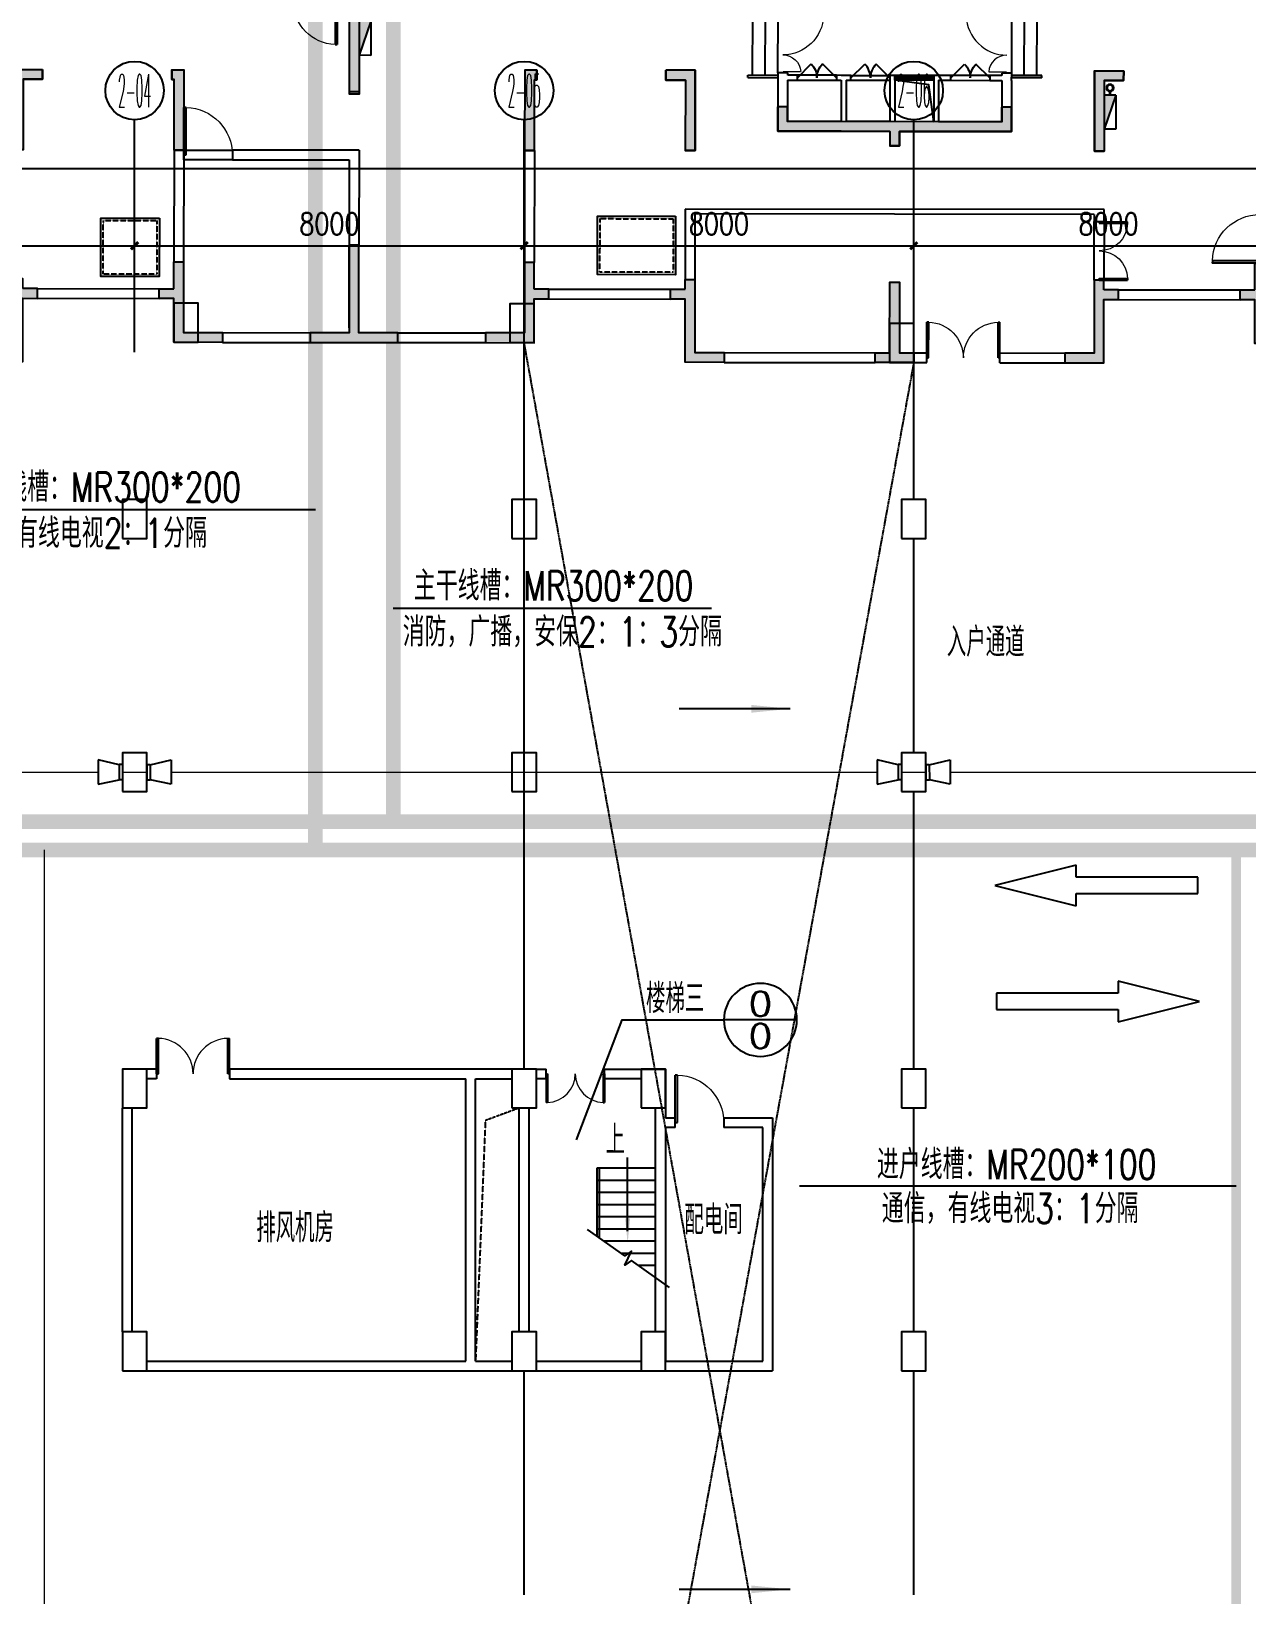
# Model space of a CAD drawing. Extents: x -781653 to 929899, y -295171 to 30012.
# Drawn here: x 276832 to 301792, y -154705 to -122583 of the extents above; entities that cross this region are included whole.
import ezdxf
from ezdxf.enums import TextEntityAlignment as Align

# ---------------------------------------------------------------- set-up
doc = ezdxf.new("R2010")
doc.units = 0
doc.header["$LTSCALE"] = 10
doc.header["$MEASUREMENT"] = 0
for name, pattern in [('BORDER', [1.75, 0.5, -0.25, 0.5, -0.25, 0, -0.25]), ('CENTER', [2, 1.25, -0.25, 0.25, -0.25]), ('DASH', [0.35, 0.25, -0.1]), ('DASHED', [0.75, 0.5, -0.25])]:
    doc.linetypes.add(name, pattern=pattern)
doc.layers.get('0').update_dxf_attribs({"linetype": 'CONTINUOUS'})
doc.layers.get('Defpoints').update_dxf_attribs({"linetype": 'CONTINUOUS'})
for name, color, linetype in [('A-STAIRS', 9, 'CONTINUOUS'), ('AXIS', 3, 'CONTINUOUS'), ('AXIS_TEXT', 7, 'CONTINUOUS'), ('COLUMN', 1, 'CONTINUOUS'), ('DIM_ELEV', 3, 'CONTINUOUS'), ('DIM_SYMB', 3, 'CONTINUOUS'), ('DOTE', 8, 'CENTER'), ('JPS-X', 1, 'BORDER'), ('JPS-XHS', 7, 'CONTINUOUS'), ('LVTRY', 6, 'CONTINUOUS'), ('PUB_DIM', 3, 'CONTINUOUS'), ('RD-equip', 3, 'CONTINUOUS'), ('RD-text', 4, 'CONTINUOUS'), ('solid', 252, 'CONTINUOUS'), ('STAIR', 9, 'CONTINUOUS'), ('TEXT', 7, 'CONTINUOUS'), ('wall', 8, 'CONTINUOUS'), ('wall-jg', 7, 'CONTINUOUS'), ('WINDOW', 4, 'CONTINUOUS'), ('索引', 24, 'CONTINUOUS'), ('结构墙', 1, 'CONTINUOUS'), ('行车方向', 4, 'CONTINUOUS'), ('行车线', 207, 'CONTINUOUS')]:
    doc.layers.add(name, color=color, linetype=linetype)
doc.layers.add('RD-line', color=2, linetype='CONTINUOUS', lineweight=0)
doc.layers.get('DOTE').off()
doc.styles.add('_TCH_AXIS', font='COMPLEX', dxfattribs={"bigfont": 'GBCBIG'})
doc.styles.add('_TEL_DIM', font='SIMPLEX', dxfattribs={"width": 0.8, "height": 3.5, "bigfont": 'HZTXT'})
doc.styles.add('COMP', font='complex', dxfattribs={"bigfont": 'hztxt'})
doc.styles.add('COMPLEX', font='COMPLEX')
doc.styles.add('DIM_FONT', font='SIMPLEX', dxfattribs={"width": 0.8, "bigfont": 'HZTXT'})
doc.styles.add('FS', font='tjromans.shx', dxfattribs={"width": 0.7, "bigfont": 'tjhztxt.shx'})
doc.styles.add('FS2', font='tjromans.shx', dxfattribs={"width": 0.8, "bigfont": 'tjhztxt.shx'})
doc.linetypes.add('BRA', pattern='A,2.8,-0.1,["B",_TEL_DIM,S=0.07,R=0,X=0,Y=-0.12],-0.25', length=3.15)
doc.linetypes.add('CCTV', pattern='A,2.8,-0.1,["V",_TEL_DIM,S=0.07,R=0,X=0,Y=-0.12],-0.25', length=3.15)
doc.dimstyles.new('DIMN300', dxfattribs={"dimscale": 3, "dimtxt": 300, "dimasz": 100, "dimexe": 250, "dimexo": 300, "dimgap": 150, "dimtad": 1, "dimdec": 0, "dimzin": 0, "dimdsep": 46, "dimtxsty": 'DIM_FONT', "dimblk": 'ARCHTICK', "dimcen": 0.09, "dimclrt": 7, "dimazin": 2, "dimtfac": 1, "dimtdec": 0, "dimtix": 1, "dimtmove": 2, "dimatfit": 3, "dimfxl": 0, "dimtolj": 1, "dimtzin": 0, "dimarcsym": 0})

# ---------------------------------------------------------------- blocks, each defined once
blk = doc.blocks.new('$DorLib2D$00000002')
for p, q in [((-0.5, 0), (-0.5, 0.4875)), ((-0.475, 0.4875), (-0.5, 0.4875)), ((-0.475, 0), (-0.475, 0.4875)), ((0.475, 0), (0.475, 0.4875)), ((0.475, 0.4875), (0.5, 0.4875)), ((0.5, 0), (0.5, 0.4875)), ((-0.5, 0), (-0.475, 0)), ((0.5, 0), (0.475, 0))]:
    blk.add_line(p, q)
at = {"lineweight": 13}
for centre, start, end in [((-0.4875, 0), 0, 88.53072), ((0.4875, 0), 91.46928, 180)]:
    blk.add_arc(centre, 0.4875, start, end, dxfattribs=at)
blk = doc.blocks.new('A$C24C54C7C')
at = {"layer": 'DIM_SYMB', "linetype": 'ByBlock'}
blk.add_lwpolyline([(1681, 0), (903, 550), (766, 454), (902, 743), (765, 647), (0, 1188)], dxfattribs=at)
at = {"layer": 'STAIR', "linetype": 'ByBlock'}
for p, q in [((196, 2455), (1396, 2455)), ((196, 1049), (196, 2455)), ((246, 1014), (246, 2455)), ((196, 2205), (1396, 2205)), ((196, 1955), (1396, 1955)), ((196, 1705), (1396, 1705)), ((196, 1455), (1396, 1455)), ((196, 1205), (1396, 1205)), ((330, 955), (1396, 955)), ((683, 705), (1396, 705)), ((1037, 455), (1396, 455))]:
    blk.add_line(p, q, dxfattribs=at)
blk.add_lwpolyline([(821, 1155), (821, 2665)], dxfattribs=at)
blk.add_lwpolyline([(821, 895, 0, 100, 0), (821, 1415, 200, 200, 0)], format="xyseb", dxfattribs=at)
blk = doc.blocks.new('_ARROW')
blk.add_solid([(0, 0), (-1, 0.1), (-1, -0.1)])
blk = doc.blocks.new('DXHS')
at = {"layer": 'JPS-XHS'}
blk.add_hatch(color=256, dxfattribs=at).paths.add_polyline_path([(-350, 240), (-350, 0), (350, 0)])
at = {"layer": 'JPS-XHS', "linetype": 'Continuous'}
for p, q in [((-350, 240), (-350, 0)), ((-350, 240), (350, 240)), ((-350, 0), (350, 0)), ((350, 240), (350, 0))]:
    blk.add_line(p, q, dxfattribs=at)
at = {"layer": 'JPS-XHS'}
blk.add_line((-350, 240), (350, 0), dxfattribs=at)
blk = doc.blocks.new('FF')
at = {"linetype": 'Continuous'}
for radius in [75, 60]:
    blk.add_circle((0, 0), radius, dxfattribs=at)
blk = doc.blocks.new('$DorLib2D$00000116')
at = {"color": 0}
for p, q in [((-0.5, 0), (-0.146, 0.354)), ((0.5, 0), (0.146, 0.354))]:
    blk.add_line(p, q, dxfattribs=at)
for centre, start, end in [((-0.5, 0), 0, 45), ((0.5, 0), 135, 180)]:
    blk.add_arc(centre, 0.5, start, end, dxfattribs=at)
blk = doc.blocks.new('$WINLIB2D$00000001')
for p, q in [((-0.5, 0.5), (0.5, 0.5)), ((-0.5, 0.5), (-0.5, -0.5)), ((0.5, -0.5), (0.5, 0.5)), ((0.5, 0.167), (-0.5, 0.167)), ((0.5, -0.167), (-0.5, -0.167)), ((-0.5, -0.5), (0.5, -0.5))]:
    blk.add_line(p, q)
blk = doc.blocks.new('$DorLib2D$00000025')
at = {"const_width": 0.02}
for points in [[(0.481, -0.001), (0.481, 0.691)], [(-0.481, 0.001), (-0.481, 0.308)]]:
    blk.add_lwpolyline(points, dxfattribs=at)
at = {"lineweight": 13}
for centre, radius, start, end in [((0.505, -0.002), 0.699, 91.9397, 179.7238), ((-0.501, 0.003), 0.307, 359.7899, 85.7508)]:
    blk.add_arc(centre, radius, start, end, dxfattribs=at)
blk = doc.blocks.new('$DorLib2D$00000001')
for p, q in [((0.45, 0.975), (0.5, 0.975)), ((0.45, 0), (0.45, 0.975)), ((0.5, 0), (0.5, 0.975)), ((0.5, 0), (0.45, 0))]:
    blk.add_line(p, q)
at = {"lineweight": 13}
blk.add_arc((0.475, 0), 0.975, 91.4693, 180, dxfattribs=at)
blk = doc.blocks.new('A$C6717307E')
at = {"layer": 'solid'}
for points in [[(21950, 7850), (22650, 7850), (22650, 7650), (22400, 7650), (22400, 5900), (22200, 5900), (22200, 7650), (21950, 7650)], [(15300, 4700), (15500, 4700), (15500, 6150), (15900, 6150), (15900, 6350), (15300, 6350)], [(18800, 6350), (18550, 6350), (18550, 6150), (18600, 6150), (18600, 4700), (18800, 4700)], [(25800, 4700), (26000, 4700), (26000, 6150), (26050, 6150), (26050, 6350), (25800, 6350)], [(29300, 6350), (28700, 6350), (28700, 6150), (29100, 6150), (29100, 4700), (29300, 4700)], [(37700, 6150), (38100, 6150), (38100, 6350), (37500, 6350), (37500, 4700), (37700, 4700)], [(31200, 5300), (31200, 5600), (31000, 5600), (31000, 5100), (33300, 5100), (33300, 4800), (33500, 4800), (33500, 5100), (35800, 5100), (35800, 5600), (35600, 5600), (35600, 5300)]]:
    blk.add_hatch(color=8, dxfattribs=at).paths.add_polyline_path(points)
at = {"layer": 'JPS-X', "color": 8, "const_width": 50}
blk.add_lwpolyline([(37820, 5925), (37820, 5850)], dxfattribs=at)
at = {"layer": 'LVTRY', "color": 8}
blk.add_lwpolyline([(34200, 5300), (34102, 6056), (33400, 6150)], dxfattribs=at)
at = {"layer": 'STAIR', "color": 8}
for p, q in [((30480, 6250), (30480, 7500)), ((30740, 6250), (30740, 7500)), ((31000, 6300), (31000, 7500)), ((35800, 6300), (35800, 7500)), ((36060, 6250), (36060, 7500)), ((36320, 6250), (36320, 7500)), ((30380, 6250), (31000, 6250)), ((30380, 6200), (30380, 6250)), ((30380, 6200), (31000, 6200)), ((32200, 6250), (31400, 6250)), ((31400, 6150), (32200, 6150)), ((32500, 6250), (33300, 6250)), ((32500, 6150), (33300, 6150)), ((35350, 6250), (34550, 6250)), ((34550, 6150), (35350, 6150)), ((36420, 6250), (35800, 6250)), ((36420, 6200), (35800, 6200)), ((36420, 6200), (36420, 6250)), ((18800, 4700), (19800, 4700)), ((19800, 4500), (18800, 4500)), ((37500, 2050), (37500, 3250)), ((37700, 3250), (37700, 2050))]:
    blk.add_line(p, q, dxfattribs=at)
for points in [[(18300, 3300), (18300, 2100), (17100, 2100), (17100, 3300)], [(28900, 3350), (28900, 2150), (27300, 2150), (27300, 3350)]]:
    blk.add_lwpolyline(points, close=True, dxfattribs=at)
at = {"layer": 'STAIR', "color": 8, "linetype": 'DASH'}
for points in [[(18250, 3250), (18250, 2150), (17150, 2150), (17150, 3250)], [(28850, 3300), (28850, 2200), (27350, 2200), (27350, 3300)]]:
    blk.add_lwpolyline(points, close=True, dxfattribs=at)
at = {"layer": 'wall', "color": 8}
for p, q in [((31200, 6300), (31000, 6300)), ((31000, 6300), (31000, 6150)), ((31000, 6150), (31000, 5100)), ((31200, 6250), (31200, 6300)), ((31400, 6250), (31200, 6250)), ((31200, 6150), (31400, 6150)), ((31200, 6150), (31200, 5300)), ((31400, 6150), (31400, 6250)), ((32300, 6250), (32200, 6250)), ((32200, 6250), (32200, 6150)), ((32200, 6150), (32300, 6150)), ((32500, 6250), (32300, 6250)), ((32300, 6150), (32300, 5300)), ((32400, 6150), (32400, 5300)), ((32400, 6150), (32500, 6150)), ((32500, 6150), (32500, 6250)), ((33400, 6250), (33300, 6250)), ((33300, 6250), (33300, 6150)), ((33300, 6150), (33300, 5300)), ((33400, 6150), (33400, 6250)), ((33400, 6150), (33400, 5300)), ((34550, 6250), (34200, 6250)), ((34200, 6250), (34200, 6150)), ((34200, 6150), (34200, 5300)), ((34300, 6150), (34550, 6150)), ((34300, 6150), (34300, 5300)), ((34550, 6150), (34550, 6250)), ((35600, 6250), (35350, 6250)), ((35350, 6250), (35350, 6150)), ((35350, 6150), (35600, 6150)), ((35800, 6300), (35600, 6300)), ((35600, 6300), (35600, 6250)), ((35600, 6150), (35600, 5300)), ((35800, 6150), (35800, 6300)), ((35800, 6150), (35800, 5100)), ((32300, 5300), (31200, 5300)), ((33300, 5300), (32400, 5300)), ((34200, 5300), (33400, 5300)), ((33400, 5300), (33400, 5300)), ((35600, 5300), (34300, 5300)), ((32300, 5100), (31000, 5100)), ((33300, 5100), (32300, 5100)), ((33300, 5100), (33300, 4800)), ((33300, 5100), (33300, 5100)), ((34200, 5100), (33500, 5100)), ((33500, 5100), (33500, 4800)), ((35800, 5100), (34200, 5100)), ((18600, 4700), (18600, 2400)), ((18800, 4700), (18600, 4700)), ((18800, 4700), (18800, 2400)), ((18800, 4500), (18800, 4700)), ((22400, 4700), (19800, 4700)), ((19800, 4700), (19800, 4500)), ((19800, 4500), (22200, 4500)), ((22200, 4500), (22200, 2750)), ((22400, 4700), (22400, 2750)), ((25800, 4700), (25800, 2400)), ((26000, 4700), (25800, 4700)), ((26000, 4700), (26000, 2400)), ((33500, 4800), (33300, 4800)), ((37700, 3500), (29100, 3500)), ((29100, 3500), (29100, 2050)), ((37500, 3400), (29300, 3400)), ((29300, 3400), (29300, 2050)), ((37500, 3400), (37500, 3250)), ((37500, 3250), (37700, 3250)), ((37700, 3250), (37700, 3500)), ((22400, 2750), (22200, 2750))]:
    blk.add_line(p, q, dxfattribs=at)
at = {"layer": 'wall-jg', "color": 8}
for p, q in [((15300, 6350), (15900, 6350)), ((15500, 6150), (15900, 6150)), ((15900, 6150), (15900, 6350)), ((18550, 6350), (18800, 6350)), ((18550, 6350), (18550, 6150)), ((18550, 6150), (18600, 6150)), ((18600, 4700), (18600, 6150)), ((18800, 6350), (18800, 4700)), ((25800, 6350), (25800, 4700)), ((26050, 6350), (25800, 6350)), ((26050, 6150), (26000, 6150)), ((26000, 4700), (26000, 6150)), ((26050, 6350), (26050, 6150)), ((28700, 6150), (28700, 6350)), ((29300, 6350), (28700, 6350)), ((29100, 6150), (28700, 6150)), ((29100, 6150), (29100, 4700)), ((29300, 6350), (29300, 4700)), ((37500, 6350), (37500, 4700)), ((37500, 6350), (38100, 6350)), ((37700, 6150), (38100, 6150)), ((37700, 6150), (37700, 4700)), ((38100, 6150), (38100, 6350)), ((31200, 5600), (31000, 5600)), ((31000, 5100), (31000, 5600)), ((31200, 5300), (31200, 5600)), ((35600, 5300), (35600, 5600)), ((35800, 5600), (35600, 5600)), ((35800, 5100), (35800, 5600)), ((35600, 5300), (31200, 5300)), ((33300, 5100), (31000, 5100)), ((33300, 5100), (33300, 4800)), ((33500, 5100), (33500, 4800)), ((33500, 5100), (35800, 5100)), ((18600, 4700), (18800, 4700)), ((26000, 4700), (25800, 4700)), ((29300, 4700), (29100, 4700)), ((33500, 4800), (33300, 4800)), ((37500, 4700), (37700, 4700)), ((22200, 2750), (22300, 2750)), ((22200, 1050), (22200, 2750)), ((22400, 2750), (22300, 2750)), ((22400, 1050), (22400, 2750))]:
    blk.add_line(p, q, dxfattribs=at)
blk.add_lwpolyline([(21950, 7850), (22650, 7850), (22650, 7650), (22400, 7650), (22400, 5900), (22200, 5900), (22200, 7650), (21950, 7650), (21950, 7850)], dxfattribs=at)
at = {"layer": 'JPS-X', "color": 8, "xscale": -1, "rotation": 90}
blk.add_blockref('FF', (37820, 6000), dxfattribs=at)
at = {"layer": 'JPS-XHS', "color": 8, "rotation": 270}
for p in [(22400, 7000), (37700, 5500)]:
    blk.add_blockref('DXHS', p, dxfattribs=at)
at = {"layer": 'WINDOW', "color": 8}
for name, p, xscale, yscale, zscale, rotation in [('$DorLib2D$00000001', (21500, 7750), -899.9999999999797, 900, -900, 179.9885408439812), ('$DorLib2D$00000025', (31100, 6900), -1199.999999999999, 1199.999999999999, -1200, 270), ('$DorLib2D$00000025', (35700, 6900), 1199.999999999999, 1199.999999999999, -1200, 90), ('$DorLib2D$00000116', (34950, 6200), -799.9999999999999, 799.9999999999999, 800, 2.086443871040067e-12), ('$WINLIB2D$00000001', (33800, 6200), 799.9999999999999, 99.99999999999999, 800, 179.9999999999999), ('$DorLib2D$00000002', (37600, 2650), -1199.999999999999, 1199.999999999999, -1200, 270), ('$DorLib2D$00000001', (40900, 2900), -1000.000000000001, 1000.000000000001, -1000, 90)]:
    blk.add_blockref(name, p, dxfattribs=dict(at, xscale=xscale, yscale=yscale, zscale=zscale, rotation=rotation))
for name, p, xscale, yscale, zscale in [('$DorLib2D$00000116', (31800, 6200), -799.9999999999999, 799.9999999999999, 800), ('$DorLib2D$00000116', (32900, 6200), 799.9999999999999, 799.9999999999999, -800), ('$DorLib2D$00000001', (19300, 4600), -1000.000000000001, 1000.000000000001, -1000)]:
    blk.add_blockref(name, p, dxfattribs=dict(at, xscale=xscale, yscale=yscale, zscale=zscale))
blk = doc.blocks.new('A$C1B283A79')
at = {"layer": 'solid'}
h = blk.add_hatch(color=256, dxfattribs=at)
h.paths.add_polyline_path([(22300, 7500), (21950, 7500), (21950, 7400), (22300, 7400)])
h.paths.add_polyline_path([(22650, 7500), (22300, 7500), (22300, 7400), (22650, 7400)])
h.paths.add_polyline_path([(22650, 7400), (22300, 7400), (22300, 5900), (22400, 5900), (22400, 7300), (22650, 7300)])
h.paths.add_polyline_path([(22300, 7400), (21950, 7400), (21950, 7300), (22200, 7300), (22200, 5900), (22300, 5900)])
h.paths.add_polyline_path([(22400, 5900), (22300, 5900), (22300, 5500), (22400, 5500)])
h.paths.add_polyline_path([(22300, 5900), (22200, 5900), (22200, 5500), (22300, 5500)])
for points in [[(15300, 4350), (15500, 4350), (15500, 5800), (15900, 5800), (15900, 6000), (15300, 6000)], [(18800, 6000), (18550, 6000), (18550, 5800), (18600, 5800), (18600, 4350), (18800, 4350)], [(25800, 6000), (26050, 6000), (26050, 5800), (26000, 5800), (26000, 4350), (25800, 4350)], [(29300, 4350), (29100, 4350), (29100, 5800), (28700, 5800), (28700, 6000), (29300, 6000)], [(37700, 5800), (37700, 4350), (37500, 4350), (37500, 6000), (38100, 6000), (38100, 5800)], [(35600, 4950), (35600, 5250), (35800, 5250), (35800, 4750), (33500, 4750), (33500, 4450), (33300, 4450), (33300, 4750), (31000, 4750), (31000, 5250), (31200, 5250), (31200, 4950)], [(22400, 600), (23200, 600), (23200, 400), (21400, 400), (21400, 600), (22200, 600), (22200, 2400), (22400, 2400)], [(18600, 1300), (18600, 400), (19600, 400), (19600, 600), (18800, 600), (18800, 2050), (18600, 2050), (18600, 1500), (18300, 1500), (18300, 1300)], [(26000, 1300), (26000, 400), (25000, 400), (25000, 600), (25800, 600), (25800, 2050), (26000, 2050), (26000, 1500), (26300, 1500), (26300, 1300)], [(41800, 600), (41800, 400), (40800, 400), (40800, 1300), (40500, 1300), (40500, 1500), (40800, 1500), (40800, 2050), (41000, 2050), (41000, 600)], [(15300, 200), (14700, 200), (14700, 0), (15500, 0), (15500, 1300), (15800, 1300), (15800, 1500), (15500, 1500), (15500, 1700), (15300, 1700)], [(29300, 200), (29900, 200), (29900, 0), (29100, 0), (29100, 1300), (28800, 1300), (28800, 1500), (29100, 1500), (29100, 1700), (29300, 1700)], [(33000, 0), (33000, 200), (33300, 200), (33300, 1650), (33500, 1650), (33500, 200), (33800, 200), (33800, 0)], [(37500, 1700), (37700, 1700), (37700, 1500), (38000, 1500), (38000, 1300), (37700, 1300), (37700, 0), (36900, 0), (36900, 200), (37500, 200)]]:
    blk.add_hatch(color=256, dxfattribs=at).paths.add_polyline_path(points)
at = {"layer": 'wall-jg'}
for points in [[(21950, 7500), (22650, 7500), (22650, 7300), (22400, 7300), (22400, 5500), (22200, 5500), (22200, 7300), (21950, 7300), (21950, 7500)], [(18800, 4350), (18600, 4350), (18600, 5800), (18550, 5800), (18550, 6000), (18800, 6000), (18800, 4350)], [(25800, 4350), (26000, 4350), (26000, 5800), (26050, 5800), (26050, 6000), (25800, 6000), (25800, 4350)], [(31200, 5250), (31000, 5250), (31000, 4750), (33300, 4750), (33300, 4450), (33500, 4450), (33500, 4750), (35800, 4750), (35800, 5250), (35600, 5250), (35600, 4950), (31200, 4950), (31200, 5250)], [(18600, 1500), (18600, 2050), (18800, 2050), (18800, 600), (19600, 600), (19600, 400), (18600, 400), (18600, 1300), (18300, 1300), (18300, 1500), (18600, 1500)], [(26000, 1500), (26000, 2050), (25800, 2050), (25800, 600), (25000, 600), (25000, 400), (26000, 400), (26000, 1300), (26300, 1300), (26300, 1500), (26000, 1500)], [(40800, 1500), (40800, 2050), (41000, 2050), (41000, 600), (41800, 600), (41800, 400), (40800, 400), (40800, 1300), (40500, 1300), (40500, 1500), (40800, 1500)], [(15500, 1500), (15500, 1700), (15300, 1700), (15300, 200), (14700, 200), (14700, 0), (15500, 0), (15500, 1300), (15800, 1300), (15800, 1500), (15500, 1500)], [(29100, 1500), (29100, 1700), (29300, 1700), (29300, 200), (29900, 200), (29900, 0), (29100, 0), (29100, 1300), (28800, 1300), (28800, 1500), (29100, 1500)], [(33000, 200), (33300, 200), (33300, 1650), (33500, 1650), (33500, 200), (33800, 200), (33800, 0), (33000, 0), (33000, 200)], [(37700, 1500), (37700, 1700), (37500, 1700), (37500, 200), (36900, 200), (36900, 0), (37700, 0), (37700, 1300), (38000, 1300), (38000, 1500), (37700, 1500)]]:
    blk.add_lwpolyline(points, dxfattribs=at)
for points in [[(15900, 6000), (15900, 5800), (15500, 5800), (15500, 4350), (15300, 4350), (15300, 6000)], [(28700, 6000), (28700, 5800), (29100, 5800), (29100, 4350), (29300, 4350), (29300, 6000)], [(38100, 6000), (38100, 5800), (37700, 5800), (37700, 4350), (37500, 4350), (37500, 6000)], [(21400, 600), (21400, 400), (23200, 400), (23200, 600), (22400, 600), (22400, 2400), (22200, 2400), (22200, 600)]]:
    blk.add_lwpolyline(points, close=True, dxfattribs=at)
blk = doc.blocks.new('A$C1C157CE4')
at = {"layer": '行车线', "linetype": 'DASH', "ltscale": 3000}
for points in [[(4167, 2967), (1667, 2967), (1667, 3217), (0, 2800), (1667, 2383), (1667, 2633), (4167, 2633)], [(2531, 833), (2531, 583), (31, 583), (31, 250), (2531, 250), (2531, 0), (4198, 417)]]:
    blk.add_lwpolyline(points, close=True, dxfattribs=at)
blk = doc.blocks.new('A$C0FE76EBE')
at = {"layer": 'COLUMN'}
for points in [[(-147432, 57180), (-146932, 57180), (-146932, 57980), (-147432, 57980)], [(-140532, 57172), (-140032, 57172), (-140032, 57972), (-140532, 57972)], [(-132732, 56764), (-132232, 56764), (-132232, 57564), (-132732, 57564)], [(-148487, 53147), (-147987, 53147), (-147987, 53947), (-148487, 53947)], [(-140487, 53147), (-139987, 53147), (-139987, 53947), (-140487, 53947)], [(-132487, 53147), (-131987, 53147), (-131987, 53947), (-132487, 53947)], [(-148487, 47947), (-147987, 47947), (-147987, 48747), (-148487, 48747)], [(-140487, 47947), (-139987, 47947), (-139987, 48747), (-140487, 48747)], [(-132487, 47947), (-131987, 47947), (-131987, 48747), (-132487, 48747)], [(-148487, 41447), (-147987, 41447), (-147987, 42247), (-148487, 42247)], [(-140487, 41447), (-139987, 41447), (-139987, 42247), (-140487, 42247)], [(-137837, 41447), (-137337, 41447), (-137337, 42247), (-137837, 42247)], [(-132487, 41447), (-131987, 41447), (-131987, 42247), (-132487, 42247)], [(-148487, 36047), (-147987, 36047), (-147987, 36847), (-148487, 36847)], [(-140487, 36047), (-139987, 36047), (-139987, 36847), (-140487, 36847)], [(-137837, 36047), (-137337, 36047), (-137337, 36847), (-137837, 36847)], [(-132487, 36047), (-131987, 36047), (-131987, 36847), (-132487, 36847)]]:
    blk.add_lwpolyline(points, close=True, dxfattribs=at)
blk = doc.blocks.new('_ArchTick')
at = {"color": 0, "linetype": 'ByBlock', "const_width": 0.4}
blk.add_lwpolyline([(-0.5, -0.5), (0.5, 0.5)], dxfattribs=at)
blk = doc.blocks.new('*D107')
at = {"layer": 'Defpoints', "color": 0}
for p in [(127864, 114956), (119864, 112319), (127864, 112319)]:
    blk.add_point(p, dxfattribs=at)
at = {"layer": 'PUB_DIM', "color": 0, "lineweight": -2}
for p, q in [((119864, 112769), (119864, 115331)), ((127864, 112769), (127864, 115331)), ((119864, 114956), (127864, 114956))]:
    blk.add_line(p, q, dxfattribs=at)
at = {"layer": 'PUB_DIM', "color": 0, "lineweight": -2, "xscale": 150, "yscale": 150, "zscale": 150, "rotation": 180}
blk.add_blockref('_ArchTick', (119864, 114956), dxfattribs=at)
at = {"layer": 'PUB_DIM', "color": 0, "lineweight": -2, "xscale": 150, "yscale": 150, "zscale": 150}
blk.add_blockref('_ArchTick', (127864, 114956), dxfattribs=at)
at = {"layer": 'PUB_DIM', "color": 7, "insert": (123864, 115406), "char_height": 450, "attachment_point": 5, "style": 'DIM_FONT'}
blk.add_mtext('\\A1;8000', dxfattribs=at)
blk = doc.blocks.new('*D108')
at = {"layer": 'Defpoints', "color": 0}
for p in [(119864, 114956), (111864, 112319), (119864, 112319)]:
    blk.add_point(p, dxfattribs=at)
at = {"layer": 'PUB_DIM', "color": 0, "lineweight": -2}
for p, q in [((111864, 112769), (111864, 115331)), ((119864, 112769), (119864, 115331)), ((111864, 114956), (119864, 114956))]:
    blk.add_line(p, q, dxfattribs=at)
at = {"layer": 'PUB_DIM', "color": 0, "lineweight": -2, "xscale": 150, "yscale": 150, "zscale": 150, "rotation": 180}
blk.add_blockref('_ArchTick', (111864, 114956), dxfattribs=at)
at = {"layer": 'PUB_DIM', "color": 0, "lineweight": -2, "xscale": 150, "yscale": 150, "zscale": 150}
blk.add_blockref('_ArchTick', (119864, 114956), dxfattribs=at)
at = {"layer": 'PUB_DIM', "color": 7, "insert": (115864, 115406), "char_height": 450, "attachment_point": 5, "style": 'DIM_FONT'}
blk.add_mtext('\\A1;8000', dxfattribs=at)
blk = doc.blocks.new('*D109')
at = {"layer": 'Defpoints', "color": 0}
for p in [(111864, 114956), (103864, 112319), (111864, 112319)]:
    blk.add_point(p, dxfattribs=at)
at = {"layer": 'PUB_DIM', "color": 0, "lineweight": -2}
for p, q in [((103864, 112769), (103864, 115331)), ((111864, 112769), (111864, 115331)), ((103864, 114956), (111864, 114956))]:
    blk.add_line(p, q, dxfattribs=at)
at = {"layer": 'PUB_DIM', "color": 0, "lineweight": -2, "xscale": 150, "yscale": 150, "zscale": 150, "rotation": 180}
blk.add_blockref('_ArchTick', (103864, 114956), dxfattribs=at)
at = {"layer": 'PUB_DIM', "color": 0, "lineweight": -2, "xscale": 150, "yscale": 150, "zscale": 150}
blk.add_blockref('_ArchTick', (111864, 114956), dxfattribs=at)
at = {"layer": 'PUB_DIM', "color": 7, "insert": (107864, 115406), "char_height": 450, "attachment_point": 5, "style": 'DIM_FONT'}
blk.add_mtext('\\A1;8000', dxfattribs=at)
blk = doc.blocks.new('*D110')
at = {"layer": 'Defpoints', "color": 0}
for p in [(103864, 114956), (95864, 112319), (103864, 112319)]:
    blk.add_point(p, dxfattribs=at)
at = {"layer": 'PUB_DIM', "color": 0, "lineweight": -2}
for p, q in [((95864, 112769), (95864, 115331)), ((103864, 112769), (103864, 115331)), ((95864, 114956), (103864, 114956))]:
    blk.add_line(p, q, dxfattribs=at)
at = {"layer": 'PUB_DIM', "color": 0, "lineweight": -2, "xscale": 150, "yscale": 150, "zscale": 150, "rotation": 180}
blk.add_blockref('_ArchTick', (95864, 114956), dxfattribs=at)
at = {"layer": 'PUB_DIM', "color": 0, "lineweight": -2, "xscale": 150, "yscale": 150, "zscale": 150}
blk.add_blockref('_ArchTick', (103864, 114956), dxfattribs=at)
at = {"layer": 'PUB_DIM', "color": 7, "insert": (99864, 115406), "char_height": 450, "attachment_point": 5, "style": 'DIM_FONT'}
blk.add_mtext('\\A1;8000', dxfattribs=at)
blk = doc.blocks.new('*D118')
at = {"layer": 'Defpoints', "color": 0}
for p in [(295364, 116544), (25264, 112319), (295364, 112296)]:
    blk.add_point(p, dxfattribs=at)
at = {"layer": 'PUB_DIM', "color": 0, "lineweight": -2}
for p, q in [((25264, 112769), (25264, 116919)), ((295364, 112746), (295364, 116919)), ((25264, 116544), (295364, 116544))]:
    blk.add_line(p, q, dxfattribs=at)
at = {"layer": 'PUB_DIM', "color": 0, "lineweight": -2, "xscale": 150, "yscale": 150, "zscale": 150, "rotation": 180}
blk.add_blockref('_ArchTick', (25264, 116544), dxfattribs=at)
at = {"layer": 'PUB_DIM', "color": 0, "lineweight": -2, "xscale": 150, "yscale": 150, "zscale": 150}
blk.add_blockref('_ArchTick', (295364, 116544), dxfattribs=at)
at = {"layer": 'PUB_DIM', "color": 7, "insert": (160314, 116994), "char_height": 450, "attachment_point": 5, "style": 'DIM_FONT'}
blk.add_mtext('\\A1;270100', dxfattribs=at)
blk = doc.blocks.new('_AXISO')
blk.add_circle((0, 0), 0.5)
at = {"layer": 'AXIS_TEXT', "style": 'COMPLEX', "width": 1.041667}
blk.add_attdef('A', text='', height=0.56, dxfattribs=at).set_placement((-0.25, -0.28), (0.25, -0.28), align=Align.FIT)
blk = doc.blocks.new('_index')
blk.add_line((-0.5, 0), (0.5, 0))
blk.add_circle((0, 0), 0.5)
at = {"style": 'COMP'}
for tag, width, p, p2 in [('1', 2.333333, (-0.17, 0.05), (0.17, 0.05)), ('-', 1.166667, (-0.17, -0.39), (0.17, -0.39))]:
    blk.add_attdef(tag, text='', height=0.34, dxfattribs=dict(at, width=width)).set_placement(p, p2, align=Align.FIT)
blk = doc.blocks.new('adasdasdasd')
at = {"layer": 'RD-equip'}
for p, q in [((-151, 430), (-251, 0)), ((-154, 500), (-154, 430)), ((-154, 500), (159, 500)), ((-154, 430), (159, 430)), ((251, 0), (158, 430)), ((159, 500), (159, 430)), ((-251, 0), (251, 0))]:
    blk.add_line(p, q, dxfattribs=at)
blk = doc.blocks.new('A$C35934B5C')
at = {"layer": 'AXIS'}
for p, q in [((103864.2, 112768.8), (103864.2, 117544.5)), ((111864.2, 112768.8), (111864.2, 117544.5)), ((119864.2, 112768.8), (119864.2, 117544.5))]:
    blk.add_line(p, q, dxfattribs=at)
ref = blk.add_blockref('_AXISO', (103864.2, 118144.5), dxfattribs=dict(at, xscale=1200, yscale=1200, zscale=1200))
ref.add_attrib('A', '2-04', dxfattribs={"layer": 'AXIS_TEXT', "linetype": 'ByBlock', "height": 678.82, "style": '_TCH_AXIS', "width": 0.256098}).set_placement((103524.8, 117805.1), (104203.6, 117805.1), align=Align.FIT)
ref = blk.add_blockref('_AXISO', (111864.2, 118144.5), dxfattribs=dict(at, xscale=1200, yscale=1200, zscale=1200))
ref.add_attrib('A', '2-05', dxfattribs={"layer": 'AXIS_TEXT', "linetype": 'ByBlock', "height": 678.82, "style": '_TCH_AXIS', "width": 0.2625}).set_placement((111524.8, 117805.1), (112203.6, 117805.1), align=Align.FIT)
ref = blk.add_blockref('_AXISO', (119864.2, 118144.5), dxfattribs=dict(at, xscale=1200, yscale=1200, zscale=1200))
ref.add_attrib('A', '2-06', dxfattribs={"layer": 'AXIS_TEXT', "linetype": 'ByBlock', "height": 678.82, "style": '_TCH_AXIS', "width": 0.2625}).set_placement((119524.8, 117805.1), (120203.6, 117805.1), align=Align.FIT)
at = {"layer": 'PUB_DIM'}
dim = blk.add_linear_dim(base=(295364.2, 116543.9), p1=(25264.2, 112318.8), p2=(295364.2, 112296.4), dimstyle='DIMN300', override={"dimscale": 1.5}, dxfattribs=at)
dim.commit()
dim.dimension.update_dxf_attribs({"geometry": '*D118', "text_midpoint": (160314.2, 116993.9)})
for p1, p2, picture, middle in [((95864.2, 112318.8), (103864.2, 112318.8), '*D110', (99864.2, 115406.2)), ((103864.2, 112318.8), (111864.2, 112318.8), '*D109', (107864.2, 115406.2)), ((111864.2, 112318.8), (119864.2, 112318.8), '*D108', (115864.2, 115406.2)), ((119864.2, 112318.8), (127864.2, 112318.8), '*D107', (123864.2, 115406.2))]:
    dim = blk.add_aligned_dim(p1=p1, p2=p2, distance=2637.4, dimstyle='DIMN300', override={"dimscale": 1.5}, dxfattribs=at)
    dim.commit()
    dim.dimension.update_dxf_attribs({"geometry": picture, "text_midpoint": middle})

msp = doc.modelspace()

# ---------------------------------------------------------------- linework, layer by layer
at = {"layer": 'A-STAIRS', "linetype": 'DASH', "ltscale": 5}
for p, q in [((294953.8, -173434), (286953.8, -128981.3)), ((294953.8, -129390.2), (286953.8, -173425.1))]:
    msp.add_line(p, q, dxfattribs=at)
at = {"layer": 'DIM_ELEV', "linetype": 'ByBlock'}
for points in [[(292415.3, -136503.6), (290135.7, -136503.6)], [(292415.3, -154594.8), (290135.7, -154594.8)]]:
    msp.add_lwpolyline(points, dxfattribs=at)
at = {"layer": 'RD-line', "linetype": 'BRA', "ltscale": 0.8}
for p, q in [((263704, -137805.1), (278203.5, -137805.1)), ((278703.8, -137805.1), (279203.8, -137805.1)), ((279704, -137805.1), (294203.5, -137805.1)), ((294703.8, -137805.1), (295203.8, -137805.1)), ((295704, -137805.1), (310203.5, -137805.1))]:
    msp.add_line(p, q, dxfattribs=at)
at = {"layer": 'RD-line', "linetype": 'CCTV', "ltscale": 0.8}
msp.add_line((277101.6, -158504.3), (277101.6, -139403.3), dxfattribs=at)
at = {"layer": 'RD-line'}
for points, const_width in [([(282666.2, -139403.3), (282666.2, -121371.4)], 300), ([(453467.9, -139403.3), (216965.4, -139403.3)], 300), ([(301572.6, -139403.3), (301572.6, -182789.9)], 200)]:
    msp.add_lwpolyline(points, dxfattribs=dict(at, const_width=const_width))
at = {"layer": 'RD-line', "linetype": 'DASHED', "const_width": 300}
for points in [[(284266.5, -138821.7), (284266.5, -121371.4)], [(453905.7, -138821.7), (217379, -138821.7)]]:
    msp.add_lwpolyline(points, dxfattribs=at)
at = {"layer": 'RD-text'}
for p, q in [((274975.8, -132409.1), (282666.2, -132409.1)), ((284266.5, -134437), (290801.3, -134437)), ((292609.5, -146302), (301572.6, -146302))]:
    msp.add_line(p, q, dxfattribs=at)
at = {"layer": 'STAIR'}
for p, q in [((286953.8, -143905.1), (286953.8, -128981.3)), ((294953.8, -132205.1), (294953.8, -129390.2)), ((294953.8, -137405.1), (294953.8, -133005.1)), ((294953.8, -143905.1), (294953.8, -138205.1)), ((294953.8, -149305.1), (294953.8, -144705.1)), ((286953.8, -154705.1), (286953.8, -150105.1)), ((294953.8, -154705.1), (294953.8, -150105.1))]:
    msp.add_line(p, q, dxfattribs=at)
at = {"layer": 'STAIR', "linetype": 'DASH'}
msp.add_lwpolyline([(286853.8, -144705.1), (286157.2, -144962.2), (285953.8, -149905.1)], dxfattribs=at)
at = {"layer": 'wall', "linetype": 'ByBlock'}
for p, q in [((287459.6, -128081.8), (289959.6, -128084.6)), ((287459.8, -127881.8), (289959.8, -127884.6)), ((299159.6, -128094.9), (301659.6, -128097.7)), ((299159.8, -127894.9), (301659.8, -127897.7)), ((284358.8, -128778.4), (286158.8, -128780.4)), ((284358.6, -128978.4), (286158.6, -128980.4)), ((291058.2, -129385.8), (294158.2, -129389.3)), ((291058.4, -129185.8), (294158.4, -129189.3)), ((294958.2, -129390.2), (295222.4, -129390.5)), ((294958.4, -129190.2), (295222.6, -129190.5)), ((295222.4, -129390.5), (295222.6, -129190.5)), ((296722.4, -129392.2), (296722.6, -129192.2)), ((296722.4, -129392.2), (298058.2, -129393.6)), ((296722.6, -129192.2), (298058.4, -129193.6)), ((279403.8, -143905.1), (279203.8, -143905.1)), ((279403.8, -143905.1), (279403.8, -144105.1)), ((286703.8, -143905.1), (280903.8, -143905.1)), ((280903.8, -143905.1), (280903.8, -144105.1)), ((287203.8, -143905.1), (287403.8, -143905.1)), ((287403.8, -144105.1), (287403.8, -143905.1)), ((288603.8, -144105.1), (288603.8, -143905.1)), ((288603.8, -143905.1), (289853.8, -143905.1)), ((289853.8, -143905.1), (289853.8, -144905.1)), ((279403.8, -144105.1), (279203.8, -144105.1)), ((280903.8, -144105.1), (285753.8, -144105.1)), ((285753.8, -149905.1), (285753.8, -144105.1)), ((285953.8, -149905.1), (285953.8, -144105.1)), ((285953.8, -144105.1), (286703.8, -144105.1)), ((287403.8, -144105.1), (287203.8, -144105.1)), ((289353.8, -144105.1), (288603.8, -144105.1)), ((278703.8, -149305.1), (278703.8, -144705.1)), ((278903.8, -149305.1), (278903.8, -144705.1)), ((286853.8, -149305.1), (286853.8, -144705.1)), ((287053.8, -149305.1), (287053.8, -144705.1)), ((289653.8, -149305.1), (289653.8, -144705.1)), ((289853.8, -144905.1), (290053.8, -144905.1)), ((289853.8, -145105.1), (289853.8, -149905.1)), ((290053.8, -145105.1), (289853.8, -145105.1)), ((290053.8, -145105.1), (290053.8, -144904.5)), ((291053.8, -144904.5), (291053.8, -145105.1)), ((291053.8, -144905.1), (292053.8, -144905.1)), ((291853.8, -145105.1), (291053.8, -145105.1)), ((291853.8, -149905.1), (291853.8, -145105.1)), ((292053.8, -144905.1), (292053.8, -150105.1))]:
    msp.add_line(p, q, dxfattribs=at)
at = {"layer": 'wall'}
for p, q in [((279203.8, -149905.1), (285753.8, -149905.1)), ((285953.8, -149905.1), (286703.8, -149905.1)), ((287203.8, -149905.1), (289353.8, -149905.1)), ((289853.8, -149905.1), (291853.8, -149905.1)), ((279203.8, -150105.1), (292053.8, -150105.1))]:
    msp.add_line(p, q, dxfattribs=at)
at = {"layer": 'wall', "linetype": 'ByBlock'}
for points in [[(276959.6, -128070.1), (279459.6, -128072.9)], [(276959.8, -127870.1), (279459.8, -127872.9)], [(280758.8, -128774.3), (282558.8, -128776.4)], [(280758.6, -128974.3), (282558.6, -128976.4)]]:
    msp.add_lwpolyline(points, dxfattribs=at)
at = {"layer": '索引'}
msp.add_lwpolyline([(288027.4, -145361.5), (288964.3, -142894.7), (291054.9, -142894.7), (291054.9, -142894.7)], dxfattribs=at)

# ---------------------------------------------------------------- block references
at = {"rotation": 359.9360638265084}
msp.add_blockref('A$C6717307E', (261157.8, -129702.5), dxfattribs=at)
at = {"layer": 'A-STAIRS', "linetype": 'ByBlock'}
msp.add_blockref('A$C24C54C7C', (288257.3, -148390.3), dxfattribs=at)
at = {"layer": 'DIM_ELEV', "linetype": 'ByBlock', "xscale": -800, "yscale": 799.9999999998568, "zscale": 799.9999999999998, "rotation": 180.000000126732}
for p in [(292415.3, -136503.6), (292415.3, -154594.8)]:
    msp.add_blockref('_ARROW', p, dxfattribs=at)
at = {"layer": 'DOTE', "color": 3}
msp.add_blockref('A$C35934B5C', (175089.6, -241945.8), dxfattribs=at)
at = {"layer": 'RD-equip', "rotation": 269.9204302749589}
for p in [(278203.5, -137802), (294203.5, -137802)]:
    msp.add_blockref('adasdasdasd', p, dxfattribs=at)
at = {"layer": 'RD-equip', "xscale": -1, "rotation": 90.0795697250411}
for p in [(279704, -137802), (295704, -137802)]:
    msp.add_blockref('adasdasdasd', p, dxfattribs=at)
at = {"layer": 'wall', "rotation": 359.9360638265084}
msp.add_blockref('A$C1B283A79', (261158.2, -129352.5), dxfattribs=at)
at = {"layer": 'WINDOW', "linetype": 'ByBlock'}
for name, p, xscale, yscale, zscale, rotation in [('$DorLib2D$00000002', (295972.5, -129291.3), -1500, 1500, 1500, 359.9360638246339), ('$DorLib2D$00000002', (288003.8, -144005.1), 1200, 1200, 1200, 180.0000000000016), ('$DorLib2D$00000001', (290553.8, -145004.5), -1000, 1000, -1000, 359.9999999999255)]:
    msp.add_blockref(name, p, dxfattribs=dict(at, xscale=xscale, yscale=yscale, zscale=zscale, rotation=rotation))
at = {"layer": 'WINDOW', "linetype": 'ByBlock', "xscale": 1500, "yscale": 1500, "zscale": 1500}
msp.add_blockref('$DorLib2D$00000002', (280153.8, -144005.1), dxfattribs=at)
at = {"layer": '索引', "ltscale": 2}
ref = msp.add_blockref('_index', (291804.9, -142894.7), dxfattribs=dict(at, xscale=-1500, yscale=1500, zscale=1500, rotation=359.9999999999763))
ref.add_attrib('1', '0', dxfattribs={"layer": '0', "height": 510, "rotation": 360, "style": 'COMP', "width": 1.5}).set_placement((291549.9, -142819.7), (292059.9, -142819.7), align=Align.FIT)
ref.add_attrib('-', '0', dxfattribs={"layer": '0', "height": 510, "rotation": 360, "style": 'COMP', "width": 1.5}).set_placement((291549.9, -143479.7), (292059.9, -143479.7), align=Align.FIT)
at = {"layer": '结构墙'}
msp.add_blockref('A$C0FE76EBE', (427190.6, -186151.8), dxfattribs=at)
at = {"layer": '行车方向', "rotation": 180}
msp.add_blockref('A$C1C157CE4', (300819.7, -139715.8), dxfattribs=at)

# ---------------------------------------------------------------- texts
at = {"layer": 'RD-text', "style": '_TEL_DIM', "width": 0.75}
for s, p in [('主干线槽：MR300*200', (275397.7, -132248.3)), ('通信，有线电视2：1分隔', (275168.6, -133195.1)), ('主干线槽：MR300*200', (284688.4, -134276.2)), ('消防，广播，安保2：1：3分隔', (284459.4, -135223)), ('进户线槽：MR200*100', (294197, -146165)), ('通信，有线电视3：1分隔', (294298.3, -147070.3))]:
    msp.add_text(s, height=600, dxfattribs=at).set_placement(p)
at = {"layer": 'TEXT', "style": 'FS2', "width": 0.7}
for s, rotation, p in [('入户通道', 359.83888, (295632.2, -135430.3, 0)), ('上', 359.83888, (288625.3, -145659.5)), ('配电间', 0.16112, (290245.5, -147303.5)), ('排风机房', 0.16112, (281452.5, -147467.1))]:
    msp.add_text(s, height=600, rotation=rotation, dxfattribs=at).set_placement(p)
at = {"layer": '索引', "linetype": 'DASH', "ltscale": 2, "style": 'FS', "width": 0.7}
msp.add_text('楼梯三', height=600, rotation=359.83888, dxfattribs=at).set_placement((290053.6, -142755.7), align=Align.CENTER)

doc.saveas('drawing.dxf')
